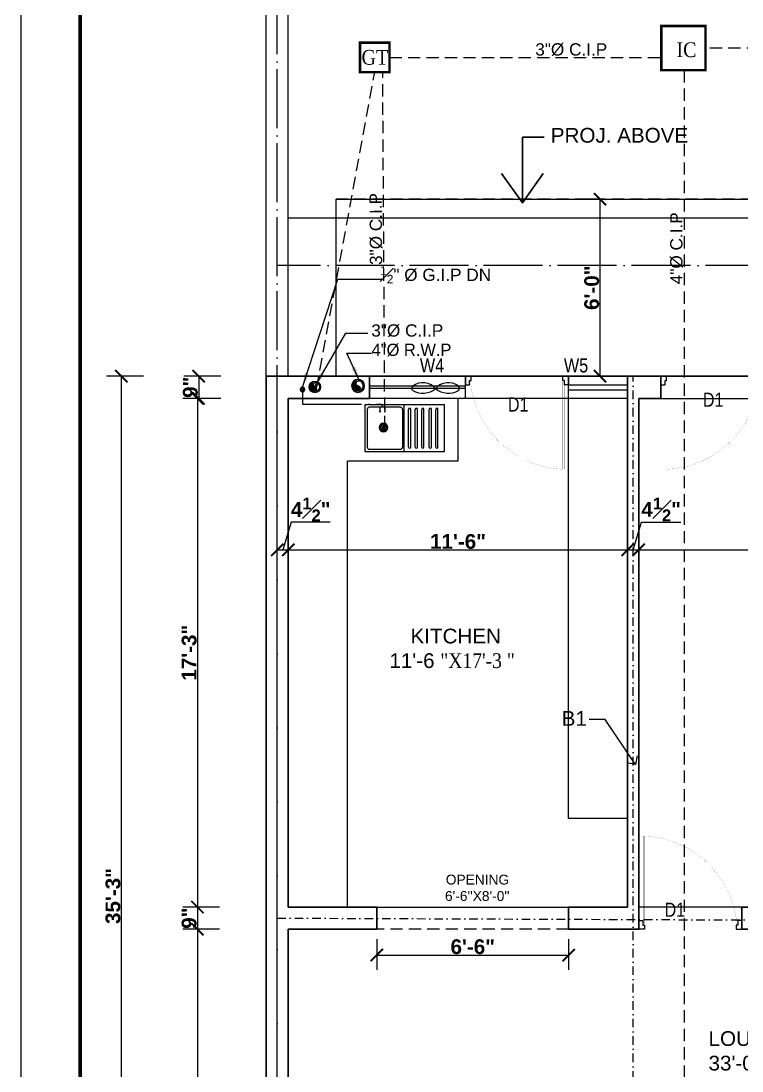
# Model space of a CAD drawing. Header units: feet. Extents: x 18471 to 30550, y -13540 to -11719.
# Drawn here: x 18470.9 to 18764.1, y -12815.5 to -12388.3 of the extents above; entities that cross this region are included whole.
import ezdxf

# ---------------------------------------------------------------- set-up
doc = ezdxf.new("R2010")
doc.units = ezdxf.units.FT
doc.header["$MEASUREMENT"] = 0
doc.header["$PDMODE"] = 2
for name, pattern in [('ACAD_ISO03W100', [30, 12, -18]), ('ACAD_ISO04W100', [30, 24, -3, 0, -3]), ('DASHDOT', [1, 0.5, -0.25, 0, -0.25]), ('DASHED', [0.75, 0.5, -0.25])]:
    doc.linetypes.add(name, pattern=pattern)
doc.layers.get('0').update_dxf_attribs({"lineweight": 30})
for name, color, linetype, lineweight in [('BEAM', 3, 'Continuous', 15), ('center line', 253, 'ACAD_ISO04W100', 5), ('CWS', 94, 'Continuous', 9), ('DIM', 7, 'Continuous', 18), ('DOOR', 32, 'Continuous', 13), ('FIX', 212, 'Continuous', 13), ('Flooring', 160, 'Continuous', 15), ('HATCH', 9, 'Continuous', 20), ('JOINERY TEXT', 193, 'Continuous', 0), ('P & B WALL', 7, 'Continuous', 30), ('P-SOIL', 6, 'Continuous', 18), ('P-TEXT', 7, 'Continuous', 13), ('P-WASTE', 130, 'Continuous', 18), ('PL-C.W.S', 90, 'ACAD_ISO04W100', 25), ('PROJ', 30, 'ACAD_ISO03W100', 13), ('pub health ser', 22, 'Continuous', 30), ('SANTRY TEXT', 174, 'Continuous', 9), ('TEXT', 7, 'Continuous', 30), ('WALL', 10, 'Continuous', 30), ('wall 2', 7, 'Continuous', 40)]:
    doc.layers.add(name, color=color, linetype=linetype, lineweight=lineweight)
doc.layers.add('BLK_1_FLR_0_BLT_UP_AREA', color=25, linetype='Continuous', true_color=0x995f4c, plot=False)
doc.layers.add('BLK_1_FLR_0_CHAJJA', color=7, linetype='Continuous')
doc.layers.add('W2', color=173, linetype='Continuous')
doc.layers.add('BLK_1_FLR_0_KITCHEN', color=1, linetype='Continuous', plot=False)
doc.layers.add('BLK_1_FLR_0_REGULAR_ROOM_1', color=1, linetype='Continuous', plot=False)
doc.styles.add('AR. TEXT 01', font='arialbd.ttf')
doc.styles.add('DIM TEXT', font='GOTHIC.TTF', dxfattribs={"height": 5})
doc.styles.add('p.h tex', font='techb___.ttf')
doc.styles.add('PLU', font='times.ttf', dxfattribs={"width": 0.9})
doc.styles.add('PLUMBING', font='gbeitc.shx', dxfattribs={"height": 550})
doc.styles.get("Standard").update_dxf_attribs({"font": 'ARIALN.TTF'})
doc.styles.add('TEX02', font='GARA.TTF')
doc.dimstyles.new('DIM 50', dxfattribs={"dimtxt": 6, "dimasz": 3, "dimexe": 6, "dimexo": 4, "dimgap": 0.3125, "dimtad": 1, "dimzin": 3, "dimdsep": 46, "dimlunit": 4, "dimtxsty": 'AR. TEXT 01', "dimblk": 'DOT', "dimcen": 0.09, "dimclrd": 5, "dimclre": 5, "dimclrt": 5, "dimazin": 0, "dimtfac": 0.8, "dimtofl": 0, "dimtmove": 1, "dimatfit": 3, "dimfxl": 6, "dimfxlon": 1, "dimfrac": 1, "dimtolj": 1, "dimtzin": 0, "dimlwd": -1, "dimlwe": -1, "dimarcsym": 1})
doc.dimstyles.new('STANDARD$7', dxfattribs={"dimtxt": 400, "dimasz": 400, "dimexe": 50, "dimexo": 0, "dimgap": 100, "dimtad": 0, "dimdec": 0, "dimzin": 0, "dimdsep": 46, "dimtxsty": 'PLUMBING', "dimcen": 0, "dimdle": 50, "dimse1": 1, "dimse2": 1, "dimclrd": 256, "dimclre": 63, "dimclrt": 256, "dimadec": 0, "dimazin": 0, "dimtfac": 1, "dimtdec": 0, "dimtofl": 0, "dimtmove": 0, "dimatfit": 3, "dimldrblk": 'OPEN90', "dimfxl": 1, "dimtolj": 1, "dimtzin": 0, "dimlwd": -1, "dimlwe": -1, "dimarcsym": 0})

# ---------------------------------------------------------------- blocks, each defined once
blk = doc.blocks.new('ghhj')
at = {"layer": 'FIX'}
for p, q in [((-120.7944900851553, -5033.680876790927), (-120.7944900851553, -5069.680876790926)), ((-99.7944900851553, -5033.680876790927), (-120.7944900851553, -5033.680876790927)), ((-120.7944900851553, -5033.680876790927), (-120.7944900851553, -5040.555241967307)), ((-119.7944900851553, -5035.680876790927), (-119.7944900851553, -5049.680876790927)), ((-101.7944900851553, -5034.680876790927), (-118.7944900851553, -5034.680876790927)), ((-100.7944900851553, -5049.680876790927), (-100.7944900851553, -5035.680876790927)), ((-99.7944900851553, -5069.680876790926), (-99.7944900851553, -5033.680876790927)), ((-100.7944900851553, -5040.470543009742), (-103.0852727512383, -5040.470543009742)), ((-102.7523588068679, -5040.03321162785), (-102.7523588068679, -5040.904870218167)), ((-102.7523588068679, -5042.680876790927), (-102.8205533880254, -5042.680876790927)), ((-102.7523588068679, -5042.384141292362), (-102.7523588068679, -5042.988281246107)), ((-100.7944900851553, -5042.680876790927), (-102.7523588068679, -5042.680876790927)), ((-102.7523588068679, -5042.988281246107), (-102.7523588068679, -5042.988281246107)), ((-120.7944900851553, -5051.402762020049), (-99.7944900851553, -5051.402762020049)), ((-101.7944900851553, -5050.680876790927), (-118.7944900851553, -5050.680876790927)), ((-118.7944900851553, -5053.402762020049), (-101.7944900851548, -5053.402762020049)), ((-118.7944900851553, -5054.402762020049), (-101.7944900851548, -5054.402762020049)), ((-118.7944900851553, -5056.346803588344), (-101.7944900851548, -5056.346803588344)), ((-118.7944900851553, -5057.346803588345), (-101.7944900851548, -5057.346803588345)), ((-118.7944900851553, -5059.346803588344), (-101.7944900851548, -5059.346803588344)), ((-118.7944900851553, -5060.346803588345), (-101.7944900851548, -5060.346803588345)), ((-118.7944900851553, -5062.680876790927), (-101.7944900851548, -5062.680876790927)), ((-118.7944900851553, -5063.680876790927), (-101.7944900851548, -5063.680876790927)), ((-118.7944900851553, -5065.680876790927), (-101.7944900851548, -5065.680876790927)), ((-118.7944900851553, -5066.680876790927), (-101.7944900851548, -5066.680876790927)), ((-120.7944900851553, -5069.680876790926), (-99.7944900851553, -5069.680876790926))]:
    blk.add_line(p, q, dxfattribs=at)
blk.add_circle((-110.2944900851553, -5042.680876790927), 0.8, dxfattribs=at)
for centre, radius, start, end in [((-118.7944900851553, -5035.680876790927), 1, 90, 180), ((-101.7944900851553, -5035.680876790927), 1, 0, 90), ((-118.7944900851553, -5049.680876790927), 1, 180, 270), ((-101.7944900851553, -5049.680876790927), 1, 270, 0), ((-118.7944900851553, -5053.902762020047), 0.5, 90, 270), ((-101.7944900851548, -5053.902762020047), 0.5, 270, 90), ((-118.7944900851553, -5056.846803588344), 0.5, 90, 270), ((-118.7944900851553, -5059.846803588344), 0.5000000000000142, 90, 270), ((-101.7944900851548, -5056.846803588344), 0.5, 270, 90), ((-101.7944900851548, -5059.846803588344), 0.5000000000000142, 270, 90), ((-118.7944900851553, -5063.180876790926), 0.5, 90, 270), ((-101.7944900851548, -5063.180876790926), 0.5, 270, 90), ((-118.7944900851553, -5066.180876790927), 0.5, 90, 270), ((-101.7944900851548, -5066.180876790927), 0.5, 270, 90)]:
    blk.add_arc(centre, radius, start, end, dxfattribs=at)
blk = doc.blocks.new('_Dot')
at = {"color": 0, "linetype": 'ByBlock', "lineweight": -2}
blk.add_line((-0.5, 0), (-1, 0), dxfattribs=at)
at = {"color": 0, "linetype": 'ByBlock', "const_width": 0.5}
blk.add_lwpolyline([(-0.25, 0, 1), (0.25, 0, 1)], format="xyb", close=True, dxfattribs=at)
blk = doc.blocks.new('_ArchTick')
at = {"color": 0, "linetype": 'ByBlock', "const_width": 0.15}
blk.add_lwpolyline([(-0.5, -0.5), (0.5, 0.5)], dxfattribs=at)
blk = doc.blocks.new('*D238')
at = {"layer": 'Defpoints', "color": 0, "transparency": 16777216}
for p in [(18587.58082653898, -12532.77760504757), (18543.13171161468, -12541.77760504755), (18587.58082653898, -12541.77760504755)]:
    blk.add_point(p, dxfattribs=at)
at = {"layer": 'DIM', "ltscale": 5, "transparency": 16777216}
for p, q in [((18552.13171161468, -12532.77760504757), (18537.13171161468, -12532.77760504757)), ((18543.13171161468, -12532.77760504757), (18543.13171161468, -12541.77760504755)), ((18552.13171161468, -12541.77760504755), (18537.13171161468, -12541.77760504755))]:
    blk.add_line(p, q, dxfattribs=at)
at = {"layer": 'DIM', "transparency": 16777216, "xscale": 5, "yscale": 5, "zscale": 5}
for p, rotation in [((18543.13171161468, -12532.77760504757), 90), ((18543.13171161468, -12541.77760504755), 270)]:
    blk.add_blockref('_ArchTick', p, dxfattribs=dict(at, rotation=rotation))
at = {"layer": 'DIM', "transparency": 16777216, "insert": (18539.75321161468, -12537.27760504756), "char_height": 6, "attachment_point": 5, "rotation": 90, "style": 'AR. TEXT 01'}
blk.add_mtext('\\A1;9"', dxfattribs=at)
blk = doc.blocks.new('*D239')
at = {"layer": 'Defpoints', "color": 0, "ltscale": 5, "transparency": 16777216}
for p in [(18587.08082653899, -12541.77760504755), (18542.63171161465, -12748.77760504755), (18597.58082653901, -12748.77760504755)]:
    blk.add_point(p, dxfattribs=at)
at = {"layer": 'DIM', "ltscale": 5, "transparency": 16777216}
for p, q in [((18551.63171161466, -12541.77760504755), (18536.63171161466, -12541.77760504755)), ((18542.63171161465, -12541.77760504755), (18542.63171161465, -12748.77760504755)), ((18551.63171161466, -12748.77760504755), (18536.63171161466, -12748.77760504755))]:
    blk.add_line(p, q, dxfattribs=at)
at = {"layer": 'DIM', "ltscale": 5, "transparency": 16777216, "xscale": 5, "yscale": 5, "zscale": 5}
for p, rotation in [((18542.63171161465, -12541.77760504755), 90), ((18542.63171161465, -12748.77760504755), 270)]:
    blk.add_blockref('_ArchTick', p, dxfattribs=dict(at, rotation=rotation))
at = {"layer": 'DIM', "ltscale": 5, "transparency": 16777216, "insert": (18539.25577368833, -12645.27760504755), "char_height": 6, "attachment_point": 5, "rotation": 90, "style": 'AR. TEXT 01'}
blk.add_mtext('\\A1;17\'-3"', dxfattribs=at)
blk = doc.blocks.new('*D240')
at = {"layer": 'Defpoints', "color": 0, "ltscale": 5, "transparency": 16777216}
for p in [(18597.58082653901, -12748.77760504755), (18542.63171161472, -12757.77760504755), (18597.58082653901, -12757.77760504755)]:
    blk.add_point(p, dxfattribs=at)
at = {"layer": 'DIM', "ltscale": 5, "transparency": 16777216}
for p, q in [((18551.63171161472, -12748.77760504755), (18536.63171161472, -12748.77760504755)), ((18542.63171161472, -12748.77760504755), (18542.63171161472, -12757.77760504755)), ((18551.63171161472, -12757.77760504755), (18536.63171161472, -12757.77760504755))]:
    blk.add_line(p, q, dxfattribs=at)
at = {"layer": 'DIM', "ltscale": 5, "transparency": 16777216, "xscale": 5, "yscale": 5, "zscale": 5}
for p, rotation in [((18542.63171161472, -12748.77760504755), 90), ((18542.63171161472, -12757.77760504755), 270)]:
    blk.add_blockref('_ArchTick', p, dxfattribs=dict(at, rotation=rotation))
at = {"layer": 'DIM', "ltscale": 5, "transparency": 16777216, "insert": (18539.25372730366, -12753.27760504755), "char_height": 6, "attachment_point": 5, "rotation": 90, "style": 'AR. TEXT 01'}
blk.add_mtext('\\A1;9"', dxfattribs=at)
blk = doc.blocks.new('*D241')
at = {"layer": 'Defpoints', "color": 0, "ltscale": 5, "transparency": 16777216}
for p in [(18597.58082653901, -12757.77760504753), (18542.63171161485, -12946.77760504755), (18611.08082653899, -12946.77760504755)]:
    blk.add_point(p, dxfattribs=at)
at = {"layer": 'DIM', "ltscale": 5, "transparency": 16777216}
for p, q in [((18551.63171161485, -12757.77760504753), (18536.63171161485, -12757.77760504753)), ((18542.63171161485, -12757.77760504753), (18542.63171161485, -12946.77760504755)), ((18551.63171161485, -12946.77760504755), (18536.63171161485, -12946.77760504755))]:
    blk.add_line(p, q, dxfattribs=at)
at = {"layer": 'DIM', "ltscale": 5, "transparency": 16777216, "xscale": 5, "yscale": 5, "zscale": 5}
for p, rotation in [((18542.63171161485, -12757.77760504753), 90), ((18542.63171161485, -12946.77760504755), 270)]:
    blk.add_blockref('_ArchTick', p, dxfattribs=dict(at, rotation=rotation))
at = {"layer": 'DIM', "ltscale": 5, "transparency": 16777216, "insert": (18539.25372730381, -12852.27760504754), "char_height": 6, "attachment_point": 5, "rotation": 90, "style": 'AR. TEXT 01'}
blk.add_mtext('\\A1;{\\fArial|b1|i0|c0|p34;15\'-9"}', dxfattribs=at)
blk = doc.blocks.new('*D251')
at = {"layer": 'Defpoints', "color": 0, "ltscale": 5, "transparency": 16777216}
for p in [(18592.93939031985, -12532.77760504758), (18511.66825507159, -12955.77760504756), (18590.83082653899, -12955.77760504756)]:
    blk.add_point(p, dxfattribs=at)
at = {"layer": 'DIM', "ltscale": 5, "transparency": 16777216}
for p, q in [((18520.66825507159, -12532.77760504758), (18505.66825507159, -12532.77760504758)), ((18511.66825507159, -12532.77760504758), (18511.66825507159, -12955.77760504756)), ((18520.66825507159, -12955.77760504756), (18505.66825507159, -12955.77760504756))]:
    blk.add_line(p, q, dxfattribs=at)
at = {"layer": 'DIM', "ltscale": 5, "transparency": 16777216, "xscale": 5, "yscale": 5, "zscale": 5}
for p, rotation in [((18511.66825507159, -12532.77760504758), 90), ((18511.66825507159, -12955.77760504756), 270)]:
    blk.add_blockref('_ArchTick', p, dxfattribs=dict(at, rotation=rotation))
at = {"layer": 'DIM', "ltscale": 5, "transparency": 16777216, "insert": (18508.29231714525, -12744.27760504757), "char_height": 6, "attachment_point": 5, "rotation": 90, "style": 'AR. TEXT 01'}
blk.add_mtext('\\A1;35\'-3"', dxfattribs=at)
blk = doc.blocks.new('*D256')
at = {"layer": 'Defpoints', "color": 0, "transparency": 16777216}
for p in [(18575.080826539, -12341.22733946354), (18933.580826539, -12448.77760504755), (18575.080826539, -12493.77760504758)]:
    blk.add_point(p, dxfattribs=at)
at = {"layer": 'DIM', "ltscale": 5, "transparency": 16777216}
for p, q in [((18575.080826539, -12350.22733946354), (18575.080826539, -12335.22733946354)), ((18933.580826539, -12350.22733946354), (18933.580826539, -12335.22733946354)), ((18933.580826539, -12341.22733946354), (18575.080826539, -12341.22733946354))]:
    blk.add_line(p, q, dxfattribs=at)
at = {"layer": 'DIM', "transparency": 16777216, "xscale": 5, "yscale": 5, "zscale": 5, "rotation": 180}
blk.add_blockref('_ArchTick', (18575.080826539, -12341.22733946354), dxfattribs=at)
at = {"layer": 'DIM', "transparency": 16777216, "xscale": 5, "yscale": 5, "zscale": 5}
blk.add_blockref('_ArchTick', (18933.580826539, -12341.22733946354), dxfattribs=at)
at = {"layer": 'DIM', "transparency": 16777216, "insert": (18754.330826539, -12336.04343946354), "char_height": 6, "attachment_point": 5, "style": 'AR. TEXT 01'}
blk.add_mtext('\\A1;29\'-10{\\H0.800000x;\\S1#2;}"', dxfattribs=at)
blk = doc.blocks.new('*D257')
at = {"layer": 'Defpoints', "color": 0, "transparency": 16777216}
for p in [(18579.580826539, -12603.40570620052), (18575.080826539, -12607.25659554868), (18579.580826539, -12607.25659554868)]:
    blk.add_point(p, dxfattribs=at)
at = {"layer": 'DIM', "ltscale": 5, "transparency": 16777216}
for p, q in [((18580.71577406664, -12592.12255620052), (18577.330826539, -12603.40570620052)), ((18596.65677406664, -12592.12255620052), (18580.71577406664, -12592.12255620052)), ((18575.080826539, -12603.25659554868), (18575.080826539, -12597.40570620052)), ((18579.580826539, -12603.25659554868), (18579.580826539, -12597.40570620052)), ((18575.080826539, -12603.40570620052), (18579.580826539, -12603.40570620052))]:
    blk.add_line(p, q, dxfattribs=at)
at = {"layer": 'DIM', "transparency": 16777216, "xscale": 5, "yscale": 5, "zscale": 5, "rotation": 180}
blk.add_blockref('_ArchTick', (18575.080826539, -12603.40570620052), dxfattribs=at)
at = {"layer": 'DIM', "transparency": 16777216, "xscale": 5, "yscale": 5, "zscale": 5}
blk.add_blockref('_ArchTick', (18579.580826539, -12603.40570620052), dxfattribs=at)
at = {"layer": 'DIM', "transparency": 16777216, "insert": (18588.68627406664, -12586.99565620052), "char_height": 6, "attachment_point": 5, "style": 'AR. TEXT 01'}
blk.add_mtext('\\A1;4{\\H0.800000x;\\S1#2;}"', dxfattribs=at)
blk = doc.blocks.new('*D258')
at = {"layer": 'Defpoints', "color": 0, "ltscale": 5, "transparency": 16777216}
for p in [(18717.58082653897, -12603.40570620052), (18579.58082653898, -12607.25659554868), (18717.58082653897, -12640.77760504754)]:
    blk.add_point(p, dxfattribs=at)
at = {"layer": 'DIM', "ltscale": 5, "transparency": 16777216}
for p, q in [((18579.58082653898, -12603.40570620052), (18579.58082653898, -12597.40570620052)), ((18717.58082653897, -12612.40570620052), (18717.58082653897, -12597.40570620052)), ((18579.58082653898, -12603.40570620052), (18717.58082653897, -12603.40570620052))]:
    blk.add_line(p, q, dxfattribs=at)
at = {"layer": 'DIM', "ltscale": 5, "transparency": 16777216, "xscale": 5, "yscale": 5, "zscale": 5, "rotation": 180}
blk.add_blockref('_ArchTick', (18579.58082653898, -12603.40570620052), dxfattribs=at)
at = {"layer": 'DIM', "ltscale": 5, "transparency": 16777216, "xscale": 5, "yscale": 5, "zscale": 5}
blk.add_blockref('_ArchTick', (18717.58082653897, -12603.40570620052), dxfattribs=at)
at = {"layer": 'DIM', "ltscale": 5, "transparency": 16777216, "insert": (18648.58082653898, -12600.02976827419), "char_height": 6, "attachment_point": 5, "style": 'AR. TEXT 01'}
blk.add_mtext('\\A1;11\'-6"', dxfattribs=at)
blk = doc.blocks.new('*D259')
at = {"layer": 'Defpoints', "color": 0, "ltscale": 5, "transparency": 16777216}
for p in [(18722.08082653899, -12603.40570620052), (18717.58082653899, -12640.77760504754), (18722.08082653899, -12649.77760504754)]:
    blk.add_point(p, dxfattribs=at)
at = {"layer": 'DIM', "ltscale": 5, "transparency": 16777216}
for p, q in [((18719.83082653899, -12603.40570620052), (18723.21734512699, -12592.1173109072)), ((18723.21734512699, -12592.1173109072), (18739.16949383094, -12592.1173109072)), ((18717.58082653899, -12612.40570620052), (18717.58082653899, -12597.40570620052)), ((18722.08082653899, -12612.40570620052), (18722.08082653899, -12597.40570620052)), ((18717.58082653899, -12603.40570620052), (18722.08082653899, -12603.40570620052))]:
    blk.add_line(p, q, dxfattribs=at)
at = {"layer": 'DIM', "ltscale": 5, "transparency": 16777216, "xscale": 5, "yscale": 5, "zscale": 5, "rotation": 180}
blk.add_blockref('_ArchTick', (18717.58082653899, -12603.40570620052), dxfattribs=at)
at = {"layer": 'DIM', "ltscale": 5, "transparency": 16777216, "xscale": 5, "yscale": 5, "zscale": 5}
blk.add_blockref('_ArchTick', (18722.08082653899, -12603.40570620052), dxfattribs=at)
at = {"layer": 'DIM', "ltscale": 5, "transparency": 16777216, "insert": (18731.19341947896, -12586.98516561389), "char_height": 6, "attachment_point": 5, "style": 'AR. TEXT 01'}
blk.add_mtext('\\A1;4{\\H0.8x;\\S1#2;}"', dxfattribs=at)
blk = doc.blocks.new('*D260')
at = {"layer": 'Defpoints', "color": 0, "ltscale": 5, "transparency": 16777216}
for p in [(18860.08082653902, -12603.40570620052), (18860.08082653902, -12634.19312872092), (18722.08082653899, -12649.77760504754)]:
    blk.add_point(p, dxfattribs=at)
at = {"layer": 'DIM', "ltscale": 5, "transparency": 16777216}
for p, q in [((18722.08082653899, -12612.40570620052), (18722.08082653899, -12597.40570620052)), ((18860.08082653902, -12612.40570620052), (18860.08082653902, -12597.40570620052)), ((18722.08082653899, -12603.40570620052), (18860.08082653902, -12603.40570620052))]:
    blk.add_line(p, q, dxfattribs=at)
at = {"layer": 'DIM', "ltscale": 5, "transparency": 16777216, "xscale": 5, "yscale": 5, "zscale": 5, "rotation": 180}
blk.add_blockref('_ArchTick', (18722.08082653899, -12603.40570620052), dxfattribs=at)
at = {"layer": 'DIM', "ltscale": 5, "transparency": 16777216, "xscale": 5, "yscale": 5, "zscale": 5}
blk.add_blockref('_ArchTick', (18860.08082653902, -12603.40570620052), dxfattribs=at)
at = {"layer": 'DIM', "ltscale": 5, "transparency": 16777216, "insert": (18791.08082653901, -12600.02976827419), "char_height": 6, "attachment_point": 5, "style": 'AR. TEXT 01'}
blk.add_mtext('\\A1;11\'-6"', dxfattribs=at)
blk = doc.blocks.new('*D291')
at = {"layer": 'Defpoints', "color": 0, "transparency": 16777216}
for p in [(18706.35635222325, -12460.77760504755), (18707.70286709118, -12460.77760504755), (18707.70286709118, -12532.77760504758)]:
    blk.add_point(p, dxfattribs=at)
at = {"layer": 'DIM', "ltscale": 5, "transparency": 16777216}
for p, q in [((18703.70286709118, -12460.77760504755), (18700.35635222325, -12460.77760504755)), ((18706.35635222325, -12532.77760504758), (18706.35635222325, -12460.77760504755)), ((18703.70286709118, -12532.77760504758), (18700.35635222325, -12532.77760504758))]:
    blk.add_line(p, q, dxfattribs=at)
at = {"layer": 'DIM', "transparency": 16777216, "xscale": 5, "yscale": 5, "zscale": 5}
for p, rotation in [((18706.35635222325, -12460.77760504755), 90), ((18706.35635222325, -12532.77760504758), 270)]:
    blk.add_blockref('_ArchTick', p, dxfattribs=dict(at, rotation=rotation))
at = {"layer": 'DIM', "transparency": 16777216, "insert": (18702.98385222325, -12496.77760504757), "char_height": 6, "attachment_point": 5, "rotation": 90, "style": 'AR. TEXT 01'}
blk.add_mtext('\\A1;6\'-0"', dxfattribs=at)
blk = doc.blocks.new('*D310')
at = {"layer": 'Defpoints', "color": 0, "ltscale": 5, "transparency": 16777216}
for p in [(18615.58082653901, -12757.77760504752), (18693.580826539, -12757.77760504754), (18693.580826539, -12768.28648229814)]:
    blk.add_point(p, dxfattribs=at)
at = {"layer": 'DIM', "ltscale": 5, "transparency": 16777216}
for p, q in [((18615.58082653901, -12761.77760504752), (18615.58082653901, -12774.28648229814)), ((18693.580826539, -12761.77760504754), (18693.580826539, -12774.28648229814)), ((18615.58082653901, -12768.28648229814), (18693.580826539, -12768.28648229814))]:
    blk.add_line(p, q, dxfattribs=at)
at = {"layer": 'DIM', "ltscale": 5, "transparency": 16777216, "xscale": 5, "yscale": 5, "zscale": 5, "rotation": 180}
blk.add_blockref('_ArchTick', (18615.58082653901, -12768.28648229814), dxfattribs=at)
at = {"layer": 'DIM', "ltscale": 5, "transparency": 16777216, "xscale": 5, "yscale": 5, "zscale": 5}
blk.add_blockref('_ArchTick', (18693.580826539, -12768.28648229814), dxfattribs=at)
at = {"layer": 'DIM', "ltscale": 5, "transparency": 16777216, "insert": (18654.580826539, -12764.91054437181), "char_height": 6, "attachment_point": 5, "style": 'AR. TEXT 01'}
blk.add_mtext('\\A1;6\'-6"', dxfattribs=at)
blk = doc.blocks.new('A$Cb508cf72')
at = {"layer": 'DOOR'}
for points in [[(1.593954704861969, 31.97784954943927), (1.593954704861969, 33.65484954940621), (2.1666480381682, 33.65484954940621), (2.1666480381682, 35.22784954936651), (-1.86284451e-05, 35.22784954936651), (-1.86284451e-05, 31.97784954943927), (1.593954704861969, 31.97784954943927)], [(37.4060080396448, 31.97784954943927), (37.4060080396448, 33.65484954940621), (36.83331470633857, 33.65484954940621), (36.83331470633857, 35.22784954936651), (38.99998137295188, 35.22784954936651), (38.99998137295188, 31.97784954943927), (37.4060080396448, 31.97784954943927)]]:
    blk.add_lwpolyline(points, dxfattribs=at)
at = {"layer": 'DOOR', "const_width": 0.03635174400107}
blk.add_lwpolyline([(37.11966137299896, 33.65484954940621, -0.38341128429114), (1.68249406036921, 0.01781754833064, -0.4142135623731)], format="xyb", dxfattribs=at)
blk.add_lwpolyline([(1.68249406036921, 0.01781754833064), (1.68249406036921, 33.34024954930646), (2.19304287509294, 33.34024954930646), (2.19304287509294, 0.01781754833064)], dxfattribs=at)
blk = doc.blocks.new('RWP')
at = {"layer": 'P-SOIL'}
h = blk.add_hatch(color=7, dxfattribs=at)
edge = h.paths.add_edge_path()
edge.add_ellipse((-58225.88443678952, -118219.5594493906), major_axis=(1.494147372830069, 1.494147372830069), ratio=0.9999999999971358, start_angle=35.6182046845361, end_angle=125.618203281105)
edge.add_ellipse((-58225.88443678952, -118219.5594493906), major_axis=(1.494147372827425, 1.494147372827423), ratio=0.9999999999948398, start_angle=125.618203281105, end_angle=215.6182018617833)
edge.add_ellipse((-58226.11501198305, -118220.5921985362), major_axis=(0.7482431835796156, 0.7482431835796152), ratio=0.9999999999816468, start_angle=218.8220523718932, end_angle=392.4143515007202)
edge.add_ellipse((-58225.65386160055, -118218.5267002386), major_axis=(-0.7482431836025633, 0.7482431836025631), ratio=0.9999999999430152, start_angle=-51.1779422807781, end_angle=122.41435150089211, ccw=False)
at = {"layer": 'P-SOIL', "color": 7, "extrusion": (0, 0, -1)}
for centre, major_axis, ratio, start_param, end_param in [((-58225.88443678952, -118219.5594493906), (1.867684216040422, 1.867684216040422), 0.99999999999517, 3.926990816989658, 10.21017612416924), ((-58225.88443678952, -118219.5594493906), (-1.494147372831555, 1.494147372831555), 0.9999999999934598, 5.497787143778865, 11.78097245095845), ((-58226.11501198302, -118220.5921985362), (-0.7482431836144129, 0.7482431836144129), 0.9999999999042399, 1.005059168248902, 4.258487346123779)]:
    blk.add_ellipse(centre, major_axis=major_axis, ratio=ratio, start_param=start_param, end_param=end_param, dxfattribs=at)
at = {"layer": 'P-SOIL', "color": 7, "extrusion": (0, 0, -0.9999999999999998)}
blk.add_ellipse((-58225.65386160053, -118218.5267002386), major_axis=(0.7482431836246272, 0.7482431836246272), ratio=0.99999999987498, start_param=2.575855494946888, end_param=5.829283672833697, dxfattribs=at)
blk = doc.blocks.new('100')
at = {"layer": 'P-WASTE'}
blk.add_hatch(color=256, dxfattribs=at).paths.add_polyline_path([(0.3260249795212076, 1.973248008309383, 0.4142135551564638), (-1.973248001145293, 0.3260250230132442, 0.414213555159394), (-0.3260250724852085, -1.973247998235819, 0.9455893433159012), (-1.45519e-11, -5.457e-12, -0.9455892991167292)])
for radius in [2.499999999999999, 1.999999999999998]:
    blk.add_circle((2.12549e-09, -3.00588e-09), radius, dxfattribs=at)
for centre, start, end in [((0.21823989284348, 0.9774991942531398), 71.00664796697363, 257.4143515063175), ((-0.21823989285076, -0.97749919425223), 251.0066479669736, 77.41435150631733)]:
    blk.add_arc(centre, 1.001565437499833, start, end, dxfattribs=at)
blk = doc.blocks.new('SDSD')
at = {"layer": 'P-WASTE'}
h = blk.add_hatch(dxfattribs=at)
h.set_pattern_fill('HONEY', color=1, scale=5, angle=89.99999999999999, style=0)
h.set_pattern_definition([(90, (-50211.70994705233, 107515.0274732832), (-0.9610410944236026, 1.664572011413838), [1.109714674275892, -2.219429348551784]), (210.0000000065067, (-50211.70994705233, 107515.0274732832), (-0.9610411007230739, -1.664572007776834), [1.109714674057612, -2.219429348115224]), (149.9999999934931, (-50211.70994705233, 107515.0274732832), (-1.922082195146676, 3.6370019e-09), [-2.219429348115224, 1.109714674057612])])
edge = h.paths.add_edge_path()
edge.add_ellipse((782.6991829816105, -7166.742797922514), major_axis=(2.510997668090563, 2.510997668090568), ratio=0.9999999999971002, start_angle=0, end_angle=360, ccw=False)
at = {"layer": 'P-WASTE', "extrusion": (0, 0, -1)}
for centre, major_axis, ratio, start_param, end_param in [((782.6991829816105, -7166.742797922309), (3.113637108428522, 3.113637108428522), 0.99999999999766, 3.141592653458931, 9.424777960638515), ((782.6991829816105, -7166.742797922514), (3.113637108428516, 3.113637108428521), 0.9999999999953298, 3.141592653458931, 9.424777960638515), ((782.6991829816105, -7166.742797922309), (2.510997668090565, 2.510997668090568), 0.9999999999971, 3.141592653459396, 9.424777960638982), ((782.6991829816105, -7166.742797922514), (2.510997668090565, 2.510997668090568), 0.9999999999971, 3.141592653459396, 9.424777960638982)]:
    blk.add_ellipse(centre, major_axis=major_axis, ratio=ratio, start_param=start_param, end_param=end_param, dxfattribs=at)
blk = doc.blocks.new('DF DF')
at = {"layer": 'PL-C.W.S', "ltscale": 2}
h = blk.add_hatch(dxfattribs=at)
h.set_pattern_fill('JIS_LC_20', color=256, scale=0.00030976, style=0)
h.set_pattern_definition([(135.0000000015881, (-713.6371133431317, -1892.405334894047), (0.0045997013275512, 0.0045997013272962), []), (135.0000000015881, (-713.6372434423317, -1892.405334894047), (0.0045997013275512, 0.0045997013272962), [])])
edge = h.paths.add_edge_path()
edge.add_ellipse((-1141.155969474507, -1786.047756641909), major_axis=(-0.0172638459292222, 3.67380965955e-05), ratio=0.9999999999448315, start_angle=109.7335148373989, end_angle=250.5103398213486)
edge.add_ellipse((-1141.150174988148, -1786.064019041909), major_axis=(-0.0325247972641925, 1.33438009235e-05), ratio=0.9999999999445645, start_angle=180.0235064780413, end_angle=270.02350647804116, ccw=False)
edge.add_ellipse((-1141.150174988148, -1786.064019041909), major_axis=(0.0325247727854484, 4.20759883691e-05), ratio=0.9999999999445631, start_angle=269.92587879808355, end_angle=359.9258787994174, ccw=False)
edge.add_ellipse((-1141.143692296203, -1786.080281441909), major_axis=(0.0175068814637724, 7.0747587468e-06), ratio=0.9999999999445439, start_angle=111.71059004010041, end_angle=248.24310202751678, ccw=False)
at = {"layer": 'PL-C.W.S', "ltscale": 2, "extrusion": (0, 0, -1)}
for centre, major_axis, ratio, start_param, end_param in [((-1141.150174988148, -1786.064019041909), (0.0403307360506055, 3.58698504617e-05), 0.99999999994456, 3.142482045763561, 9.425667352943147), ((-1141.150174988148, -1786.064019041909), (0.0325247258547981, 6.94492913112e-05), 0.9999999999445602, 3.14372792710681, 9.426913234286395), ((-1141.143692296203, -1786.080281441909), (-0.0175068160262084, 4.83866055586e-05), 0.9999999999442701, -1.194234800505054, 1.188707069907176), ((-1141.157000834208, -1786.047895540491), (0.0175068160262084, -4.83866055586e-05), 0.9999999999442701, -1.194234800505054, 1.188707069907176)]:
    blk.add_ellipse(centre, major_axis=major_axis, ratio=ratio, start_param=start_param, end_param=end_param, dxfattribs=at)
blk = doc.blocks.new('_Open90')
at = {"color": 0, "linetype": 'ByBlock', "lineweight": -2}
for p, q in [((0, 0), (-1, 0)), ((-0.5, 0.5), (0, 0)), ((0, 0), (-0.5, -0.5))]:
    blk.add_line(p, q, dxfattribs=at)
blk = doc.blocks.new('SWFEFF')
at = {"layer": 'wall 2', "color": 5, "lineweight": 25, "ltscale": 5}
for centre, radius, start, end in [((-258555.0844647887, -43817.11445744663), 4.170635699727545, 125.9138112812835, 232.2917208341556), ((-258541.7183736895, -43794.13984514807), 30.71941671485702, 238.7922875635669, 310.417536066181), ((-258541.7183736895, -43834.97410130199), 26.47758639121562, 41.21677261851282, 126.6697224248475), ((-258501.8843248699, -43834.97410130199), 26.47758639121562, 53.33027757539385, 138.7832273808153), ((-258501.8843248699, -43794.13984514807), 30.71941671485702, 229.5824639336302, 301.2077124357013), ((-258488.5182337707, -43817.11445744663), 4.170635699727545, 307.7082791660243, 54.08618871891192)]:
    blk.add_arc(centre, radius, start, end, dxfattribs=at)

msp = doc.modelspace()

# ---------------------------------------------------------------- linework, layer by layer
at = {"color": 3, "lineweight": 25}
msp.add_line((18470.86933035317, -13379.53022394625), (18470.86933035317, -11849.53159030595), dxfattribs=at)
at = {"layer": 'BEAM', "linetype": 'DASHDOT', "ltscale": 7}
for p, q in [((18719.83082653898, -12946.77760504757, 0.9581601431385401), (18719.83082653898, -12532.77760504758, 0.9581601431385401)), ((18575.080826539, -12753.25082626824, 0.9581601431385401), (19160.08082653897, -12755.52760504752, 0.9581601431385401))]:
    msp.add_line(p, q, dxfattribs=at)
at = {"layer": 'BLK_1_FLR_0_BLT_UP_AREA', "color": 25, "elevation": 0.9581601431385401}
msp.add_lwpolyline([(18575.08082653883, -12532.77760504469), (18933.58082653883, -12532.77760504434), (18933.58082653902, -12487.77760504466), (19160.08082653883, -12487.77760504466), (19160.08082653902, -12955.77760504754), (19088.08082653902, -12955.77760504464), (19088.080826539, -13171.77760504757), (18701.08082653902, -13171.77760504764), (18701.080826539, -12955.77760504464), (18575.08082653883, -12955.77760504754), (18575.08082653842, -12532.77760504469)], dxfattribs=at)
at = {"layer": 'BLK_1_FLR_0_CHAJJA', "elevation": 0.9581601431385401}
msp.add_lwpolyline([(18599.080826539, -12532.77760504466), (18599.080826539, -12460.77760504754), (18933.580826539, -12460.77760504755), (18933.580826539, -12415.77760504755), (19136.12331303809, -12415.77760504755), (19136.12331303809, -12487.77760504755), (18933.580826539, -12487.77760504755), (18933.58082653902, -12532.77760504755), (18599.080826539, -12532.77760504466)], dxfattribs=at)
at = {"layer": 'BLK_1_FLR_0_KITCHEN', "color": 1, "elevation": 0.9581601431385401}
msp.add_lwpolyline([(18579.580826539, -12748.77760504752), (18717.58082653898, -12748.77760504752), (18717.58082653898, -12541.77760504755), (18579.580826539, -12541.77760504755)], close=True, dxfattribs=at)
at = {"layer": 'BLK_1_FLR_0_REGULAR_ROOM_1', "color": 1, "elevation": 0.9581601431385401}
msp.add_lwpolyline([(18722.08082653898, -12541.77760504755), (18860.08082653901, -12541.77760504755), (18860.08082653901, -12748.77760504754), (18722.08082653898, -12748.77760504754)], close=True, dxfattribs=at)
at = {"layer": 'center line'}
for p, q in [((18575.080826539, -13003.7776050476, 0.9581601431385401), (18575.080826539, -12374.06706500892, 0.9581601431385401)), ((19164.580826539, -12487.77760504755, 0.9581601431385401), (18575.080826539, -12487.77760504755, 0.9581601431385401))]:
    msp.add_line(p, q, dxfattribs=at)
at = {"layer": 'Flooring'}
for p, q in [((18648.58082653898, -12541.77760504757, 0.9581601431385401), (18648.58082653898, -12567.27760504757, 0.9581601431385401)), ((18651.580826539, -12541.77760504757, 0.9581601431385401), (18651.580826539, -12541.77760504757, 0.9581601431385401)), ((18693.580826539, -12712.77760504754, 0.9581601431385401), (18693.58082653898, -12541.77760504755, 0.9581601431385401)), ((18603.580826539, -12748.77760504755, 0.9581601431385401), (18603.58082653898, -12567.27760504757, 0.9581601431385401)), ((18648.58082653898, -12567.27760504757, 0.9581601431385401), (18603.58082653898, -12567.27760504755, 0.9581601431385401)), ((18717.580826539, -12712.77760504754, 0.9581601431385401), (18693.580826539, -12712.77760504754, 0.9581601431385401))]:
    msp.add_line(p, q, dxfattribs=at)
at = {"layer": 'HATCH', "ltscale": 5}
msp.add_line((18579.58082653897, -12468.27760504754, 0.9581601431385401), (18933.580826539, -12468.27760504754, 0.9581601431385401), dxfattribs=at)
at = {"layer": 'P & B WALL', "color": 183, "lineweight": 20}
for p, q in [((18570.58082653898, -12532.77760504758, 0.9581601431385401), (18570.58082653898, -12371.06706500892, 0.9581601431385401)), ((18579.58082653898, -12532.77760504758, 0.9581601431385401), (18579.58082653898, -12371.06706500892, 0.9581601431385401))]:
    msp.add_line(p, q, dxfattribs=at)
at = {"layer": 'P-SOIL', "linetype": 'DASHED', "ltscale": 10}
msp.add_line((18740.50573171939, -12408.26015501836, 0.9581601431385401), (18740.50573171939, -13246.71594754512, 0.9581601431385401), dxfattribs=at)
at = {"layer": 'P-SOIL', "linetype": 'DASHED', "ltscale": 10, "elevation": 0.9581601431385401}
msp.add_lwpolyline([(18823.49535917382, -12399.26015501836), (18749.25573171939, -12399.26015501836)], dxfattribs=at)
at = {"layer": 'P-WASTE', "linetype": 'DASHED', "ltscale": 10}
for points, elevation in [([(18620.75576745161, -12403.06713838727), (18731.25573171939, -12403.06713838727)], 2.765214638678048), ([(18591.03263124754, -12537.75782448487), (18614.75576745162, -12409.06713838733)], 0.9355585792252099), ([(18618.85134755704, -12553.930922196), (18617.97859961422, -12409.06713838733)], 0.9581601431385401)]:
    msp.add_lwpolyline(points, dxfattribs=dict(at, elevation=elevation))
at = {"layer": 'PL-C.W.S', "elevation": 0.9355585792252099}
msp.add_lwpolyline([(18585.35036398655, -12539.09999674431), (18585.35036398655, -12544.0919238777), (18617.53249393044, -12544.0919238777), (18618.06257554518, -12545.38092219608)], dxfattribs=at)
at = {"layer": 'PROJ', "linetype": 'DASHED', "ltscale": 10}
for p, q in [((18599.080826539, -12532.77760504757, 0.9581601431385401), (18599.080826539, -12460.77760504754, 0.9581601431385401)), ((18933.580826539, -12460.77760504755, 0.9581601431385401), (18599.080826539, -12460.77760504754, 0.9581601431385401)), ((18615.58082653901, -12748.77760504754, 0.9581601431385401), (18693.580826539, -12748.77760504754, 0.9581601431385401)), ((18693.580826539, -12757.77760504752, 0.9581601431385401), (18615.58082653901, -12757.77760504752, 0.9581601431385401))]:
    msp.add_line(p, q, dxfattribs=at)
at = {"layer": 'pub health ser', "const_width": 1}
for points, elevation in [([(18749.25573171939, -12408.26015501836), (18744.75573171939, -12408.26015501836), (18740.25573171939, -12408.26015501836), (18731.25573171939, -12408.26015501836), (18731.25573171939, -12390.26015501836), (18749.25573171939, -12390.26015501836), (18749.25573171939, -12408.26015501836)], 0.9581601431385401), ([(18608.75576745162, -12397.06713838721), (18608.75576745162, -12409.06713838733), (18620.75576745161, -12409.06713838733), (18620.75576745161, -12397.06713838721), (18608.75576745162, -12397.06713838721)], 2.765214638678048)]:
    msp.add_lwpolyline(points, dxfattribs=dict(at, elevation=elevation))
at = {"layer": 'W2'}
for p, q in [((18651.580826539, -12532.77760504757, 0.9581601431385401), (18612.58082653898, -12532.77760504754, 0.9581601431385401)), ((18651.58082653898, -12541.77760504758, 0.9581601431385401), (18651.58082653898, -12532.77760504755, 0.9581601431385401)), ((18693.58082653898, -12541.77760504755, 0.9581601431385401), (18693.58082653898, -12532.77760504755, 0.9581601431385401)), ((18717.58082653898, -12532.77760504755, 0.9581601431385401), (18693.58082653898, -12532.77760504755, 0.9581601431385401)), ((18651.580826539, -12536.77760504757, 0.9581601431385401), (18612.58082653898, -12536.77760504754, 0.9581601431385401)), ((18651.580826539, -12537.77760504757, 0.9581601431385401), (18612.58082653898, -12537.77760504754, 0.9581601431385401)), ((18693.58082653898, -12536.27760504755, 0.9581601431385447), (18717.58082653898, -12536.27760504755, 0.9581601431385447)), ((18693.58082653898, -12538.27760504755, 0.9581601431385447), (18717.58082653898, -12538.27760504755, 0.9581601431385447)), ((18651.580826539, -12541.77760504757, 0.9581601431385401), (18612.58082653898, -12541.77760504754, 0.9581601431385401)), ((18717.58082653898, -12541.77760504755, 0.9581601431385401), (18693.58082653898, -12541.77760504755, 0.9581601431385401))]:
    msp.add_line(p, q, dxfattribs=at)
at = {"layer": 'WALL', "color": 35, "linetype": 'Continuous', "lineweight": 60}
msp.add_line((18494.86933035313, -11873.53159030595), (18494.86933035317, -13355.53022394625), dxfattribs=at)
at = {"layer": 'WALL'}
for p, q in [((18570.580826539, -12955.77760504757, 0.9581601431385401), (18570.580826539, -12532.77760504758, 0.9581601431385401)), ((18612.58082653898, -12532.77760504757, 0.9581601431385401), (18570.580826539, -12532.77760504758, 0.9581601431385401)), ((18612.58082653898, -12541.77760504755, 0.9581601431385401), (18612.58082653898, -12532.77760504752, 0.9581601431385401)), ((18717.580826539, -12748.77760504754, 0.9581601431385401), (18717.58082653898, -12532.77760504754, 0.9581601431385401)), ((18731.08082653898, -12532.77760504757, 0.9581601431385401), (18717.58082653898, -12532.77760504755, 0.9581601431385401)), ((18731.08082653898, -12541.77760504755, 0.9581601431385401), (18731.08082653898, -12532.77760504757, 0.9581601431385401)), ((18579.580826539, -12748.77760504752, 0.9581601431385401), (18579.58082653898, -12541.77760504755, 0.9581601431385401)), ((18612.58082653898, -12541.77760504755, 0.9581601431385401), (18579.58082653898, -12541.77760504755, 0.9581601431385401)), ((18722.080826539, -12757.77760504754, 0.9581601431385401), (18722.08082653898, -12541.77760504755, 0.9581601431385401)), ((18731.08082653898, -12541.77760504755, 0.9581601431385401), (18722.08082653898, -12541.77760504755, 0.9581601431385401)), ((18615.58082653901, -12748.77760504754, 0.9581601431385401), (18579.58082653901, -12748.77760504754, 0.9581601431385401)), ((18615.58082653901, -12748.77760504754, 0.9581601431385401), (18615.58082653901, -12757.77760504754, 0.9581601431385401)), ((18717.580826539, -12748.77760504754, 0.9581601431385401), (18693.580826539, -12748.77760504754, 0.9581601431385401)), ((18693.580826539, -12748.77760504754, 0.9581601431385401), (18693.580826539, -12757.77760504754, 0.9581601431385401)), ((18764.080826539, -12757.77760504755, 0.9581601431385401), (18764.080826539, -12748.77760504755, 0.9581601431385401)), ((18938.180826539, -12748.77760504754, 0.9581601431385401), (18764.080826539, -12748.77760504755, 0.9581601431385401)), ((18579.58082653898, -12946.77760504755, 0.9581601431385401), (18579.580826539, -12757.77760504752, 0.9581601431385401)), ((18579.58082653901, -12757.77760504754, 0.9581601431385401), (18615.58082653901, -12757.77760504752, 0.9581601431385401)), ((18693.580826539, -12757.77760504752, 0.9581601431385401), (18722.080826539, -12757.77760504754, 0.9581601431385401)), ((18764.080826539, -12757.77760504755, 0.9581601431385401), (18942.58082653901, -12757.77760504754, 0.9581601431385401))]:
    msp.add_line(p, q, dxfattribs=at)

# ---------------------------------------------------------------- block references
at = {"layer": 'FIX', "xscale": 0.89999999999782, "yscale": 0.89999999999782, "zscale": 0.89999999999782, "rotation": 90}
msp.add_blockref('ghhj', (14080.43855845621, -12454.6658811196, 0.9581601431385401), dxfattribs=at)
at = {"layer": 'HATCH', "ltscale": 5, "yscale": 1.076923076884569, "zscale": 1.076923076884569}
for p, xscale in [((18693.58080647758, -12570.7152891763, 0.9581601431385401), -1.076923076884569), ((18731.08084660038, -12570.7152891763, 0.9581601431385401), 1.076923076884569)]:
    msp.add_blockref('A$Cb508cf72', p, dxfattribs=dict(at, xscale=xscale))
at = {"layer": 'HATCH', "ltscale": 5, "xscale": -1.076923076884569, "yscale": 1.076923076884569, "zscale": 1.076923076884569, "rotation": 180}
msp.add_blockref('A$Cb508cf72', (18722.0808466004, -12719.83992091881, 0.9581601431385401), dxfattribs=at)
at = {"layer": 'P-WASTE'}
for name, p, xscale, yscale, zscale in [('100', (18590.35179687795, -12537.15751762195, 0.9355585792252099), 0.9400695655276597, 0.9400695655276597, 0.9400695655276597), ('SDSD', (18305.21421127148, -9686.934894208784, 0.9581601431385401), 0.3999999999941799, 0.3999999999941799, 0.3999999999941799)]:
    msp.add_blockref(name, p, dxfattribs=dict(at, xscale=xscale, yscale=yscale, zscale=zscale))
at = {"layer": 'PL-C.W.S', "xscale": 22.60173912992468, "yscale": 22.60173912992468, "zscale": 22.60173912992468}
msp.add_blockref('DF DF', (44377.32811641556, 27829.96457576082, 0.9355585792252099), dxfattribs=at)
at = {"layer": 'TEXT', "lineweight": 18, "xscale": 0.25981214408161, "yscale": 0.25981214408161, "zscale": 0.25981214408161}
msp.add_blockref('SWFEFF', (85806.59505072398, -1153.451768584306, 0.9581601431385401), dxfattribs=at)
at = {"layer": 'WALL'}
msp.add_blockref('RWP', (76833.84690103236, 105682.8379779019, 0.9581601431385401), dxfattribs=at)

# ---------------------------------------------------------------- texts
at = {"layer": 'BEAM', "ltscale": 25, "insert": (18690.7614738298, -12668.99876818233, 0.9581601431385401), "char_height": 6, "width": 8.05567011190942, "attachment_point": 1, "style": 'DIM TEXT'}
msp.add_mtext('\\A1;{\\fArial|b0|i0|c0|p34;B1}', dxfattribs=at)
at = {"layer": 'CWS', "ltscale": 0.2, "insert": (18616.87072283603, -12495.02178480558, 0.9355585792252099), "char_height": 5, "width": 71.7429229065092, "attachment_point": 7, "style": 'p.h tex'}
msp.add_mtext('\\A1;{\\fArial|b0|i0|c0|p34;\\H0.7x;\\S1#2;\\H1.429x;"\\H1x; %%C G.I.P DN}', dxfattribs=at)
at = {"layer": 'JOINERY TEXT', "char_height": 5.75, "width": 20.94494535614012, "attachment_point": 1}
for s, insert in [('\\A1;W4', (18633.08711384566, -12525.49374044963, 0.9581601431385401)), ('\\A1;W5', (18691.6595551332, -12525.49374044963, 0.9581601431385401)), ('\\A1;D1', (18668.86038258317, -12541.4101298582, 0.9581601431385401)), ('\\A1;D1', (18748.15982616152, -12539.4504802228, 0.9581601431385401)), ('\\A1;D1', (18732.57134716143, -12746.96954125981, 0.9581601431385401))]:
    msp.add_mtext(s, dxfattribs=dict(at, insert=insert))
at = {"layer": 'P-TEXT', "style": 'PLU', "width": 0.9}
for s, p in [('IC', (18737.42449554944, -12402.94751771586, 0.9581601431385401)), ('GT', (18609.35906101229, -12406.02901144553, 2.765214638678048))]:
    msp.add_text(s, height=6, dxfattribs=at).set_placement(p)
at = {"layer": 'SANTRY TEXT', "color": 5, "ltscale": 25, "char_height": 5, "width": 68.77202682150889, "style": 'DIM TEXT'}
for s, insert, attachment_point in [('\\A1;{\\fArial|b0|i0|c0|p34;3"%%C C.I.P}', (18709.27363048759, -12397.30712491933, 0.9355585792252099), 3), ('\\A1;{\\fArial|b0|i0|c0|p34;3"%%C C.I.P}', (18642.58396798765, -12511.66478704973, 0.9355585792252099), 3), ('\\A1;4"%%C R.W.P', (18613.44351208999, -12519.53529576212, 0.9581601431385401), 1)]:
    msp.add_mtext(s, dxfattribs=dict(at, insert=insert, attachment_point=attachment_point))
at = {"layer": 'SANTRY TEXT', "color": 5, "ltscale": 25, "char_height": 5, "attachment_point": 3, "style": 'DIM TEXT'}
for s, insert, width, rotation in [('\\A1;{\\fArial|b0|i0|c0|p34;3"%%C C.I.P}', (18612.57582698106, -12458.25383708332, 0.9129570153118699), 68.77202682150889, 90.33139031694182), ('\\A1;{\\fArial|b0|i0|c0|p34;4"%%C C.I.P}', (18734.87129603066, -12466.09369478839, 0.8677538874852), 82.87071002800438, 90)]:
    msp.add_mtext(s, dxfattribs=dict(at, insert=insert, width=width, rotation=rotation))
at = {"layer": 'TEXT', "attachment_point": 1, "style": 'TEX02'}
for s, insert, char_height, width in [('\\A1;{\\fArial|b0|i0|c0|p34; PROJ. ABOVE}', (18683.99287293977, -12431.7475415137, 0.9581601431385401), 6, 77.75263867315151), ('\\A1;\\pi41.19937;{\\fArial|b0|i0|c0|p34;KITCHEN\\P\\pi32.61045;11\'-6 \\fGaramond|b0|i0|c0|p18;\\H1.0003x;"X17\'-3 "}', (18588.07045256683, -12635.49047554992, 0.9581601431385401), 6, 117.8871354138573), ("\\A1;\\pi18.86583;{\\fArial|b0|i0|c0|p34;OPENING\\P\\pi18.53705;6'-6''X8'-0''}", (18624.75803511797, -12735.58822075922, 0.9581601431385401), 4, 62.88309924044368), ('\\A1;{\\fArial|b0|i0|c0|p34;LOUNGE/DINING\\P33\'-0\\fGaramond|b0|i0|c0|p18;\\H1.0003x;"X15\'-9\\H0.9997x;"}', (18750.47956452838, -12799.25408782622, 0.9581601431385401), 6, 70.9931596720453)]:
    msp.add_mtext(s, dxfattribs=dict(at, insert=insert, char_height=char_height, width=width))

# ---------------------------------------------------------------- dimensions: what is measured, and where the dimension line sits
at = {"layer": 'DIM', "ltscale": 5}
for base, p1, p2, picture, middle in [((18575.080826539, -12341.22733946354, 0.9581601431385401), (18933.580826539, -12448.77760504755, 0.9581601431385401), (18575.080826539, -12493.77760504758, 0.9581601431385401), '*D256', (18754.330826539, -12336.04343946354, 0.9581601431385401)), ((18579.580826539, -12603.40570620052, 0.9581601431385401), (18575.080826539, -12607.25659554868, 0.9581601431385401), (18579.580826539, -12607.25659554868, 0.9581601431385401), '*D257', (18581.02827406664, -12586.99565620052, 0.9581601431385401)), ((18722.08082653899, -12603.40570620052, 0.9581601431385401), (18717.58082653899, -12640.77760504754, 0.9581601431385401), (18722.08082653899, -12649.77760504754, 0.9581601431385401), '*D259', (18723.52984512699, -12586.98516561389, 0.9581601431385401)), ((18717.58082653897, -12603.40570620052, 0.9581601431385401), (18579.58082653898, -12607.25659554868, 0.9581601431385401), (18717.58082653897, -12640.77760504754, 0.9581601431385401), '*D258', (18648.58082653898, -12600.02976827419, 0.9581601431385401)), ((18860.08082653902, -12603.40570620052, 0.9581601431385401), (18722.08082653899, -12649.77760504754, 0.9581601431385401), (18860.08082653902, -12634.19312872092, 0.9581601431385401), '*D260', (18791.08082653901, -12600.02976827419, 0.9581601431385401)), ((18693.580826539, -12768.28648229814, 0.9581601431385401), (18615.58082653901, -12757.77760504752, 0.9581601431385401), (18693.580826539, -12757.77760504754, 0.9581601431385401), '*D310', (18654.580826539, -12764.91054437181, 0.9581601431385401))]:
    dim = msp.add_linear_dim(base=base, p1=p1, p2=p2, dimstyle='DIM 50', override={"dimtxt": 6, "dimasz": 5, "dimblk": 'ArchTick', "dimclrd": 256, "dimclre": 256, "dimclrt": 256, "dimfxl": 9}, dxfattribs=at)
    dim.commit()
    dim.dimension.update_dxf_attribs({"geometry": picture, "text_midpoint": middle})
for base, p1, p2, picture, middle in [((18706.35635222325, -12460.77760504755, 0.9581601431385401), (18707.70286709118, -12532.77760504758, 0.9581601431385401), (18707.70286709118, -12460.77760504755, 0.9581601431385401), '*D291', (18702.98385222325, -12496.77760504757, 0.9581601431385401)), ((18511.66825507159, -12955.77760504756, 0.9581601431385401), (18592.93939031985, -12532.77760504757, 0.9581601431385401), (18590.83082653898, -12955.77760504756, 0.9581601431385401), '*D251', (18508.29231714525, -12744.27760504757, 0.9581601431385401)), ((18543.13171161468, -12541.77760504755, 0.9581601431385401), (18587.58082653898, -12532.77760504757, 0.9581601431385401), (18587.58082653898, -12541.77760504755, 0.9581601431385401), '*D238', (18539.75321161468, -12537.27760504756, 0.9581601431385401)), ((18542.63171161465, -12748.77760504755, 0.9581601431385401), (18587.08082653898, -12541.77760504755, 0.9581601431385401), (18597.58082653901, -12748.77760504754, 0.9581601431385401), '*D239', (18539.25577368833, -12645.27760504755, 0.9581601431385401)), ((18542.63171161472, -12757.77760504755, 0.9581601431385401), (18597.58082653901, -12748.77760504754, 0.9581601431385401), (18597.58082653901, -12757.77760504754, 0.9581601431385401), '*D240', (18539.25372730366, -12753.27760504755, 0.9581601431385401))]:
    dim = msp.add_linear_dim(base=base, p1=p1, p2=p2, angle=90, dimstyle='DIM 50', override={"dimtxt": 6, "dimasz": 5, "dimblk": 'ArchTick', "dimclrd": 256, "dimclre": 256, "dimclrt": 256, "dimfxl": 9}, dxfattribs=at)
    dim.commit()
    dim.dimension.update_dxf_attribs({"geometry": picture, "text_midpoint": middle})
dim = msp.add_linear_dim(base=(18542.63171161485, -12946.77760504755, 0.9581601431385401), p1=(18597.58082653901, -12757.77760504753, 0.9581601431385401), p2=(18611.08082653898, -12946.77760504754, 0.9581601431385401), angle=90, text='{\\fArial|b1|i0|c0|p34;<>}', dimstyle='DIM 50', override={"dimtxt": 6, "dimasz": 5, "dimblk": 'ArchTick', "dimclrd": 256, "dimclre": 256, "dimclrt": 256, "dimfxl": 9}, dxfattribs=at)
dim.commit()
dim.dimension.update_dxf_attribs({"geometry": '*D241', "text_midpoint": (18539.25372730381, -12852.27760504754, 0.9581601431385401)})

# ---------------------------------------------------------------- leaders
at = {"layer": 'BEAM', "ltscale": 25}
msp.add_leader([(18720.74667339953, -12690.76166178905, 0.9581601431385401), (18708.4280772502, -12672.40445685442, 0.9581601431385401), (18701.93503747363, -12672.38909273947, 0.9581601431385401)], dimstyle='STANDARD$7', override={"dimasz": 5}, dxfattribs=at)
at = {"layer": 'P-SOIL', "ltscale": 10}
for points, override in [([(18585.3270054081, -12537.27718637043, 0.9355585792252099), (18599.77921430326, -12493.28109519804, 0.9355585792252099), (18617.64385561414, -12493.28109519804, 0.9355585792252099)], {"dimasz": 6, "dimtad": 0}), ([(18590.35179687994, -12537.15751762477, 0.9355585792252099), (18603.02304098921, -12515.32581205861, 0.9355585792252099), (18611.91552077618, -12515.32581205861, 0.9355585792252099)], {"dimasz": 6, "dimgap": 2.5, "dimtad": 0})]:
    msp.add_leader(points, dimstyle='DIM 50', override=override, dxfattribs=at)
at = {"layer": 'P-SOIL'}
msp.add_leader([(18608.53743163597, -12534.68815762941, 0.9581601431385401), (18603.34645027407, -12523.33230262967, 0.9581601431385401), (18613.35464896215, -12523.33230262967, 0.9581601431385401)], dimstyle='DIM 50', override={"dimasz": 6, "dimtad": 0}, dxfattribs=at)
at = {"layer": 'TEXT'}
msp.add_leader([(18674.77622796699, -12462.27760504754, 0.9581601431385401), (18674.77622796699, -12435.570344568, 0.9581601431385401), (18683.61936282795, -12435.570344568, 0.9581601431385401)], dimstyle='DIM 50', override={"dimasz": 12, "dimtad": 0, "dimldrblk": 'Open90'}, dxfattribs=at)

doc.saveas('drawing.dxf')
